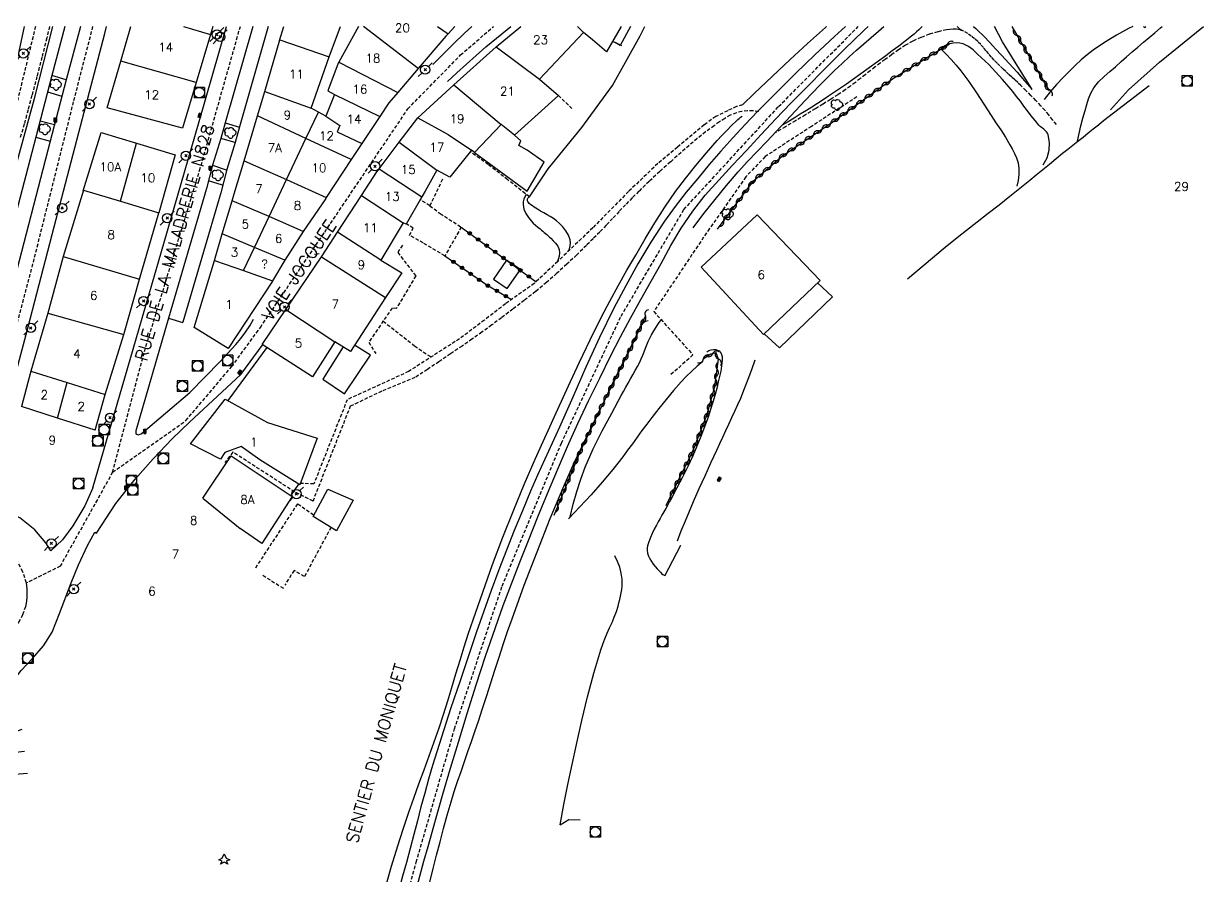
# Model space of a CAD drawing. Header units: millimetres. Extents: x 200000 to 201001, y 52999 to 54001.
# Drawn here: x 200545.1 to 200714.3, y 53878 to 54000.4 of the extents above; entities that cross this region are included whole.
import ezdxf
from ezdxf.enums import TextEntityAlignment as Align

# ---------------------------------------------------------------- set-up
doc = ezdxf.new("R2010")
doc.units = ezdxf.units.MM
doc.linetypes.add('DASHED', pattern=[0.75, 0.5, -0.25])
doc.layers.get('0').update_dxf_attribs({"linetype": 'CONTINUOUS'})
for name, color, linetype in [('W0001', 6, 'DASHED'), ('W0006', 2, 'CONTINUOUS'), ('W0008', 7, 'CONTINUOUS'), ('W0010', 4, 'CONTINUOUS'), ('W0014', 7, 'CONTINUOUS'), ('W0017', 7, 'CONTINUOUS'), ('W0020', 2, 'CONTINUOUS'), ('W0070', 7, 'DASHED'), ('W0101', 7, 'CONTINUOUS'), ('W0104', 1, 'CONTINUOUS'), ('W0105', 7, 'CONTINUOUS'), ('W0112', 1, 'DASHED'), ('W0211', 2, 'CONTINUOUS'), ('W0214', 2, 'CONTINUOUS'), ('W0300', 7, 'CONTINUOUS'), ('W0303', 7, 'CONTINUOUS'), ('W0310', 3, 'CONTINUOUS'), ('W0323', 7, 'CONTINUOUS'), ('W0401', 7, 'CONTINUOUS'), ('W0420', 7, 'CONTINUOUS'), ('W0473', 7, 'CONTINUOUS'), ('W0510', 5, 'CONTINUOUS'), ('W0989', 7, 'CONTINUOUS'), ('W0991', 7, 'CONTINUOUS'), ('W1102', 7, 'CONTINUOUS')]:
    doc.layers.add(name, color=color, linetype=linetype)
doc.styles.get("Standard").update_dxf_attribs({"font": 'romans.shx', "width": 0.85})

# ---------------------------------------------------------------- blocks, each defined once
blk = doc.blocks.new('T420')
for p, q in [((0.75, 0.75), (-0.75, 0.75)), ((-0.75, 0.75), (-0.75, -0.75)), ((0.75, 0.75), (0.75, -0.75)), ((0.75, -0.75), (-0.75, -0.75))]:
    blk.add_line(p, q)
blk.add_ellipse((0, 0), major_axis=(-0.53, 0.53), ratio=1, start_param=3.926991, end_param=10.210176)
blk = doc.blocks.new('T401')
for p, q in [((-0.3, 0.3), (0, 0.3)), ((-0.3, -0.25), (-0.3, 0.3)), ((-0.3, 0.15), (0, 0.15)), ((-0.3, 0), (0, 0)), ((0, 0.3), (0, -0.25)), ((-0.3, -0.15), (0, -0.15)), ((-0.3, -0.25), (-0.3, -0.3)), ((-0.3, -0.3), (0, -0.3)), ((0, -0.3), (0, -0.25))]:
    blk.add_line(p, q)
blk = doc.blocks.new('T300')
for p, q in [((-0.8, 0.51), (-0.86, 0.34)), ((-0.86, 0.34), (-0.86, 0.17)), ((-0.86, 0.17), (-0.74, 0.06)), ((-0.69, 0.63), (-0.8, 0.51)), ((-0.8, -0.06), (-0.74, 0.06)), ((-0.74, 0.06), (-0.69, 0.11)), ((-0.57, 0.69), (-0.69, 0.63)), ((-0.46, 0.69), (-0.57, 0.69)), ((-0.29, 0.63), (-0.46, 0.69)), ((-0.29, 0.63), (-0.17, 0.74)), ((-0.23, 0.57), (-0.29, 0.63)), ((-0.17, 0.74), (-0.06, 0.8)), ((-0.06, 0.8), (0.06, 0.8)), ((0.06, 0.8), (0.23, 0.74)), ((0.23, 0.74), (0.34, 0.63)), ((0.34, 0.63), (0.4, 0.51)), ((0.46, 0.46), (0.34, 0.46)), ((0.4, 0.51), (0.4, 0.46)), ((0.57, 0.4), (0.46, 0.46)), ((0.57, 0.4), (0.69, 0.29)), ((0.69, 0.29), (0.74, 0.17)), ((0.74, 0.06), (0.69, -0.17)), ((0.74, 0.17), (0.74, 0.06)), ((-0.8, -0.17), (-0.8, -0.06)), ((-0.8, -0.23), (-0.8, -0.17)), ((-0.74, -0.34), (-0.8, -0.23)), ((-0.69, -0.4), (-0.74, -0.34)), ((-0.51, -0.46), (-0.69, -0.4)), ((-0.4, -0.46), (-0.51, -0.46)), ((-0.4, -0.46), (-0.34, -0.46)), ((-0.34, -0.46), (-0.34, -0.4)), ((-0.34, -0.51), (-0.34, -0.46)), ((-0.29, -0.63), (-0.34, -0.51)), ((-0.17, -0.74), (-0.29, -0.63)), ((-0.06, -0.8), (-0.17, -0.74)), ((0.06, -0.8), (-0.06, -0.8)), ((0.17, -0.74), (0.06, -0.8)), ((0.23, -0.69), (0.17, -0.74)), ((0.29, -0.46), (0.23, -0.46)), ((0.29, -0.63), (0.23, -0.69)), ((0.46, -0.4), (0.29, -0.46)), ((0.34, -0.51), (0.29, -0.63)), ((0.34, -0.51), (0.34, -0.46)), ((0.57, -0.34), (0.46, -0.4)), ((0.63, -0.29), (0.57, -0.34)), ((0.69, -0.17), (0.63, -0.29))]:
    blk.add_line(p, q)
blk = doc.blocks.new('T473')
for p, q in [((-0.166667, 0.166667), (0.166667, -0.166667)), ((-0.166667, -0.166667), (0.166667, 0.166667)), ((0.500001, 0.500001), (1.000002, 1.000002)), ((-1.000002, -1.000002), (-0.500001, -0.500001))]:
    blk.add_line(p, q)
blk.add_ellipse((0, 0), major_axis=(0.471405, 0.471405), ratio=1, start_param=5.4977871438, end_param=11.780972451)
blk = doc.blocks.new('T303')
for p, q in [((-0.77, 0), (-0.28, 0.21)), ((-0.28, -0.21), (-0.77, 0)), ((-0.28, 0.21), (0, 0.83)), ((0, 0.83), (0.28, 0.21)), ((0.28, 0.21), (0.83, 0)), ((0.83, 0), (0.28, -0.21)), ((-0.49, -0.63), (-0.28, -0.21)), ((0, -0.35), (-0.49, -0.63)), ((0.56, -0.63), (0, -0.35)), ((0.28, -0.21), (0.56, -0.63))]:
    blk.add_line(p, q)
blk = doc.blocks.new('t323o')
at = {"color": 0, "linetype": 'Continuous'}
for radius in [0.25, 0.15]:
    blk.add_circle((0, 0), radius, dxfattribs=at)
blk = doc.blocks.new('t310o')
at = {"color": 0, "linetype": 'Continuous'}
for centre, start, end in [((-0.5, 0.38), 216.8699, 323.1304), ((0.5, -0.37), 36.8699, 143.1303)]:
    blk.add_arc(centre, 0.625, start, end, dxfattribs=at)

msp = doc.modelspace()

# ---------------------------------------------------------------- linework, layer by layer
at = {"layer": 'W0001'}
for points in [[(200546.79, 54000), (200543.7, 53987.27), (200537.9, 53964.87), (200532.33, 53942.67), (200520.32, 53916.93), (200509.01, 53903.85), (200492.69, 53887.68), (200475.72, 53871.57), (200464.55, 53861.37), (200449.59, 53848.63), (200437.05, 53838.16), (200421.08, 53824.31), (200405.96, 53811.41), (200397.36, 53803.14), (200381.44, 53786.99), (200367.84, 53770.48), (200357.57, 53756.6), (200344.14, 53737.78), (200331.21, 53718.02), (200316.53, 53696.6), (200300.16, 53671.7), (200299.69, 53671)], [(200536.22, 53926.45), (200540.95, 53945.12), (200546.49, 53966.16), (200552.3, 53989.36), (200555.03, 54000)], [(200542.82, 53736.14), (200551.09, 53743.81), (200562.26, 53757.59), (200571, 53771.81), (200577.93, 53789.13), (200582.27, 53806.72), (200586.16, 53822.9), (200589.12, 53834.1), (200595.37, 53858.06), (200601.41, 53880.03), (200606.9, 53899.16), (200613.73, 53919.67), (200622.23, 53940.18), (200630.79, 53958.42), (200639.8, 53973.72), (200653.39, 53988.51), (200664.8, 54000)], [(200557.86, 53936.01), (200568.35, 53943.42), (200574.92, 53951.16), (200579.05, 53956.79), (200600.21, 53988.17), (200607.77, 53995.91), (200612.49, 54000)], [(200557.86, 53936.01), (200562.42, 53953.33), (200570.34, 53979.34), (200576.18, 54000)], [(200557.86, 53936.01), (200550.33, 53922.52), (200545.48, 53920.12)], [(200545.48, 53920.12), (200544.99, 53921.72), (200544.19, 53923.19), (200543.09, 53924.45), (200541.76, 53925.47), (200540.47, 53926.09), (200539.08, 53926.47), (200537.65, 53926.59), (200536.22, 53926.45)], [(200538.28, 53910.82), (200539.5, 53911), (200540.68, 53911.37), (200541.78, 53911.91), (200542.79, 53912.63), (200543.67, 53913.49), (200544.42, 53914.48), (200544.99, 53915.58), (200545.39, 53916.75), (200545.48, 53917.17), (200545.55, 53917.58), (200545.59, 53918.01), (200545.62, 53918.43), (200545.62, 53918.86), (200545.6, 53919.28), (200545.55, 53919.7), (200545.48, 53920.12)]]:
    msp.add_lwpolyline(points, dxfattribs=at)
at = {"layer": 'W0006'}
msp.add_lwpolyline([(200551.01, 54000), (200549.15, 53992.95), (200546.82, 53984.12), (200540.28, 53959.2), (200536.1, 53943.19), (200536.93, 53942.93), (200537.92, 53941.46)], dxfattribs=at)
at = {"layer": 'W0008'}
for points in [[(200553.23, 54000), (200551.2, 53992.32), (200548.91, 53983.54), (200543.4, 53962.28), (200537.91, 53941.46), (200537.6, 53940.32)], [(200540.42, 53931.2), (200540.36, 53934.25), (200540.54, 53936.15), (200540.76, 53938.11), (200541.12, 53939.6), (200545.45, 53955.8), (200549.46, 53971.24), (200553.55, 53986.79), (200556.74, 53998.98), (200556.98, 54000)], [(200555.02, 53933.79), (200560.79, 53953.67), (200565.28, 53969.18), (200570.17, 53986.03), (200574.19, 54000)], [(200577.97, 54000), (200573.99, 53986.15), (200573.39, 53983.92), (200572.2, 53980.08), (200571.31, 53976.72), (200565.87, 53958.14)], [(200662.99, 54000), (200661.4, 53998.54), (200658.59, 53995.91), (200655.81, 53993.24), (200653.07, 53990.53), (200650.36, 53987.78), (200648.59, 53985.92), (200646.84, 53984.03), (200645.12, 53982.12), (200643.44, 53980.18), (200641.78, 53978.2), (200640.14, 53976.2), (200638.54, 53974.15), (200637.04, 53972.04), (200635.07, 53969.02), (200633.21, 53965.92), (200631.45, 53962.77), (200629.76, 53959.58), (200627.69, 53955.36), (200625.75, 53951.08), (200623.87, 53946.78), (200621.97, 53942.49), (200620.92, 53940.19), (200619.87, 53937.9), (200618.82, 53935.6), (200617.81, 53933.28), (200616.63, 53930.48), (200615.47, 53927.67), (200614.34, 53924.85), (200613.25, 53922.01), (200612.16, 53919.05), (200611.1, 53916.08), (200610.07, 53913.09), (200609.06, 53910.11), (200607.69, 53906.08), (200606.33, 53902.04), (200605.02, 53898), (200603.76, 53893.93), (200603.18, 53891.95), (200602.63, 53889.96), (200602.09, 53887.98), (200601.57, 53885.98), (200601.05, 53883.99), (200600.52, 53882), (200600, 53880), (200599.46, 53878.01), (200598.86, 53875.83)], [(200601.36, 53875.88), (200601.93, 53878.02), (200602.51, 53880.16), (200603.1, 53882.3), (200604.15, 53886.05), (200605.23, 53889.79), (200606.33, 53893.53), (200607.45, 53897.25), (200608.73, 53901.39), (200610.02, 53905.51), (200611.36, 53909.63), (200612.76, 53913.72), (200613.89, 53916.87), (200615.07, 53920), (200616.29, 53923.11), (200617.52, 53926.22), (200618.87, 53929.61), (200620.24, 53932.98), (200621.65, 53936.35), (200623.1, 53939.69), (200624.6, 53942.99), (200626.14, 53946.27), (200627.72, 53949.53), (200629.33, 53952.77), (200630.73, 53955.47), (200632.16, 53958.15), (200633.61, 53960.81), (200635.1, 53963.46), (200636.52, 53966), (200637.94, 53968.56), (200639.43, 53971.07), (200641.07, 53973.49), (200642.87, 53975.78), (200644.8, 53977.96), (200646.79, 53980.08), (200648.76, 53982.2), (200650.87, 53984.48), (200653.01, 53986.74), (200655.16, 53988.99), (200657.33, 53991.21), (200660.06, 53993.97), (200662.8, 53996.71), (200665.59, 53999.4), (200666.23, 54000)], [(200671.88, 53963.77), (200671.88, 53963.77), (200671.88, 53963.77), (200671.88, 53963.77), (200674.25, 53965.78), (200674.25, 53965.78), (200674.25, 53965.78), (200677.3, 53968.31), (200679.23, 53969.88), (200681.89, 53971.98), (200683.45, 53973.19), (200685.01, 53974.4), (200686.56, 53975.62), (200687.51, 53976.39), (200688.46, 53977.16), (200689.4, 53977.93), (200690.35, 53978.7), (200691.29, 53979.48), (200692.23, 53980.25), (200693.18, 53981.03), (200694.13, 53981.8), (200694.86, 53982.38), (200695.59, 53982.97), (200696.33, 53983.55), (200697.06, 53984.13), (200697.79, 53984.72), (200698.53, 53985.3), (200699.26, 53985.89), (200699.99, 53986.48), (200706.52, 53991.52), (200706.52, 53991.52)], [(200565.87, 53958.14), (200565.87, 53958.14)], [(200555.02, 53933.79), (200553.85, 53931.17), (200552.14, 53928.3), (200550.68, 53926.3), (200549, 53924.71), (200548.27, 53925.88), (200546.72, 53927.73), (200544.57, 53929.47), (200542.2, 53930.7), (200540.44, 53931.25)], [(200637.08, 53921.12), (200639.37, 53925.53), (200639.37, 53925.53)]]:
    msp.add_lwpolyline(points, dxfattribs=at)
at = {"layer": 'W0010'}
msp.add_lwpolyline([(200532.97, 53935.87), (200535.55, 53946.83), (200539.05, 53961.31), (200542.75, 53975.35), (200546.63, 53989.66), (200549.3, 54000)], dxfattribs=at)
at = {"layer": 'W0014'}
for points in [[(200580.19, 54000), (200576.04, 53985.58), (200575.43, 53983.33), (200574.25, 53979.49), (200573.36, 53976.14), (200567.91, 53957.54)], [(200609.39, 54000), (200608.29, 53998.98), (200606.76, 53997.52), (200605.26, 53996.03), (200603.77, 53994.53)], [(200605.89, 53992.08), (200607.24, 53993.36), (200608.61, 53994.61), (200610, 53995.85), (200611.4, 53997.07), (200612.15, 53997.71), (200612.91, 53998.33), (200613.67, 53998.95), (200614.44, 53999.57), (200614.98, 54000)], [(200551.21, 53992.36), (200549.15, 53992.96)], [(200548.53, 53990.63), (200550.57, 53990.01), (200549.53, 53985.89), (200547.44, 53986.43)], [(200574, 53986.16), (200576.05, 53985.54)], [(200546.83, 53984.13), (200548.91, 53983.54)], [(200575.42, 53983.34), (200573.39, 53983.91)], [(200572.2, 53980.09), (200574.27, 53979.39)], [(200573.61, 53977.23), (200571.59, 53977.82)], [(200565.87, 53958.14), (200561.19, 53941.95), (200561.2, 53941.53), (200561.52, 53941.38), (200561.94, 53941.51), (200568.93, 53947.46), (200573.27, 53951.89), (200575.55, 53954.33), (200576.25, 53955.2), (200576.9, 53956.11), (200577.52, 53957.04), (200578.08, 53958)], [(200565.87, 53958.14), (200567.92, 53957.52)], [(200544.82, 53899.08), (200543.63, 53898.64), (200542.29, 53901.32), (200542.13, 53903.46), (200543.11, 53905.46), (200544.74, 53907.57), (200546.37, 53909.28), (200547.95, 53911.08), (200549.18, 53913.04), (200550.26, 53915.75), (200551.92, 53920.15), (200552.98, 53922.72), (200554.23, 53925.49), (200555.32, 53927.39), (200555.55, 53927.27), (200558.34, 53931.51), (200561.08, 53935.04), (200563.65, 53937.96), (200566.41, 53940.82), (200568.9, 53943.19), (200576.25, 53950.03), (200579.45, 53954.41)], [(200580, 53953.92), (200574.36, 53946.31)]]:
    msp.add_lwpolyline(points, dxfattribs=at)
at = {"layer": 'W0017'}
for points in [[(200696.28, 53983.52), (200696.49, 53984.64), (200696.74, 53985.76), (200697.03, 53986.86), (200697.35, 53987.96), (200697.59, 53988.79), (200697.85, 53989.62), (200698.17, 53990.44), (200698.59, 53991.21), (200699.27, 53992.07), (200700.07, 53992.83), (200700.9, 53993.53), (200701.71, 53994.23), (200702.5, 53994.95), (200703.3, 53995.65), (200704.11, 53996.35), (200704.92, 53997.04), (200705.74, 53997.73), (200706.55, 53998.42), (200707.36, 53999.11), (200708.17, 53999.81), (200708.39, 54000)], [(200700.99, 53988.05), (200703.56, 53990.9), (200708.01, 53994.86), (200714.32, 54000)], [(200643.11, 53953.28), (200643.4, 53953.47), (200643.72, 53953.59), (200644.06, 53953.64), (200644.4, 53953.61), (200644.63, 53953.55), (200644.84, 53953.43), (200645.01, 53953.27), (200645.15, 53953.08), (200645.3, 53952.63), (200645.3, 53952.15), (200645.24, 53951.7), (200645.18, 53951.27), (200645.08, 53950.5), (200644.93, 53949.74), (200644.74, 53948.99), (200644.55, 53948.24), (200644.27, 53947.16), (200643.95, 53946.08), (200643.62, 53945.01), (200643.27, 53943.94), (200642.76, 53942.53), (200642.23, 53941.13), (200641.67, 53939.74), (200641.08, 53938.37), (200640.36, 53936.83), (200639.6, 53935.3), (200638.81, 53933.79), (200638.02, 53932.29), (200637.75, 53931.8), (200637.48, 53931.31), (200637.2, 53930.83), (200636.93, 53930.35), (200636.65, 53929.87), (200636.38, 53929.39), (200636.11, 53928.9), (200635.86, 53928.41), (200635.56, 53927.83), (200635.27, 53927.24), (200635, 53926.64), (200634.77, 53926.03), (200634.67, 53925.74), (200634.58, 53925.44), (200634.52, 53925.13), (200634.52, 53924.81), (200634.6, 53924.38), (200634.74, 53923.98), (200634.93, 53923.59), (200635.14, 53923.22), (200635.39, 53922.84), (200635.67, 53922.48), (200635.97, 53922.14), (200636.28, 53921.81), (200636.44, 53921.65), (200636.61, 53921.5), (200636.79, 53921.35), (200636.96, 53921.22)], [(200649.97, 53952.08), (200649.49, 53950.7), (200648.98, 53949.33), (200648.46, 53947.97), (200647.9, 53946.62), (200647.5, 53945.68), (200647.08, 53944.74), (200646.65, 53943.8), (200646.21, 53942.87), (200645.77, 53941.94), (200645.33, 53941.01), (200644.9, 53940.08), (200644.47, 53939.14), (200643.63, 53937.31), (200642.79, 53935.47), (200641.96, 53933.63), (200641.15, 53931.78), (200640.55, 53930.38), (200639.96, 53928.97), (200639.38, 53927.55), (200638.82, 53926.14)]]:
    msp.add_lwpolyline(points, dxfattribs=at)
at = {"layer": 'W0020'}
for points in [[(200534.5, 53901.47), (200540.24, 53895.39), (200545.23, 53895.96)], [(200545.64, 53892.78), (200541.48, 53892.42)]]:
    msp.add_lwpolyline(points, dxfattribs=at)
at = {"layer": 'W0070'}
for points in [[(200693.23, 53985.91), (200692.69, 53986.61), (200692.14, 53987.3), (200691.57, 53987.97), (200690.99, 53988.63), (200690.29, 53989.38), (200689.58, 53990.11), (200688.85, 53990.82), (200688.11, 53991.54), (200687.69, 53991.94), (200687.27, 53992.34), (200686.84, 53992.73), (200686.41, 53993.13), (200685.98, 53993.52), (200685.55, 53993.92), (200685.13, 53994.33), (200684.72, 53994.74), (200684.31, 53995.17), (200683.92, 53995.61), (200683.54, 53996.07), (200683.16, 53996.52), (200682.77, 53996.97), (200682.37, 53997.41), (200681.95, 53997.83), (200681.5, 53998.23), (200681.02, 53998.62), (200680.51, 53998.99), (200679.96, 53999.32), (200679.36, 53999.54), (200678.89, 53999.63), (200678.42, 53999.63), (200677.95, 53999.58), (200677.49, 53999.51), (200676.23, 53999.24), (200675, 53998.88), (200673.79, 53998.42), (200672.62, 53997.89), (200671.58, 53997.32), (200670.59, 53996.66), (200669.63, 53995.96), (200668.67, 53995.26), (200667.95, 53994.74), (200667.23, 53994.19), (200666.52, 53993.64), (200665.82, 53993.08), (200665.11, 53992.53), (200664.4, 53991.98), (200663.68, 53991.44), (200662.95, 53990.91), (200661.89, 53990.2), (200660.82, 53989.51), (200659.73, 53988.84), (200658.65, 53988.18), (200657.23, 53987.31), (200655.8, 53986.45), (200654.37, 53985.6), (200652.93, 53984.76)], [(200678.98, 54000), (200679.35, 53999.67), (200679.79, 53999.39)], [(200650.54, 53987.79), (200649.73, 53987.89), (200648.92, 53987.89), (200648.12, 53987.8), (200647.33, 53987.62), (200646.46, 53987.27), (200645.65, 53986.81), (200644.89, 53986.29), (200644.14, 53985.76), (200642.91, 53984.86), (200641.72, 53983.9), (200640.56, 53982.91), (200639.41, 53981.91), (200637.86, 53980.55), (200636.33, 53979.17), (200634.82, 53977.77), (200633.34, 53976.34), (200632.38, 53975.39), (200631.43, 53974.42), (200630.5, 53973.44), (200629.58, 53972.45), (200628.65, 53971.47), (200627.72, 53970.49), (200626.78, 53969.52), (200625.82, 53968.56), (200624.42, 53967.2), (200623, 53965.86), (200621.55, 53964.54), (200620.08, 53963.26), (200618.51, 53961.95), (200616.9, 53960.67), (200615.28, 53959.42), (200613.64, 53958.18), (200612.24, 53957.15), (200610.83, 53956.13), (200609.4, 53955.13), (200607.98, 53954.13), (200606.32, 53952.99), (200604.67, 53951.87), (200603, 53950.76), (200601.32, 53949.66)], [(200591.99, 53945.53), (200596.64, 53947.76), (200601.32, 53949.66)], [(200586.61, 53931.86), (200591.99, 53945.53)], [(200586.61, 53931.86), (200583.97, 53933.18), (200575.11, 53938.9), (200573.95, 53937.42)]]:
    msp.add_lwpolyline(points, dxfattribs=at)
at = {"layer": 'W0101'}
for points in [[(200559.02, 53995.01), (200560.47, 54000)], [(200571.9, 53998.84), (200569.85, 53991.95)], [(200572.25, 54000), (200571.9, 53998.84)], [(200581.86, 53998.07), (200581.8, 53998.01), (200582.41, 54000)], [(200588.93, 53995.64), (200590.52, 54000)], [(200593.12, 54000), (200590.3, 53994.88)], [(200605.97, 53998.95), (200605.67, 53998.62), (200601.7, 53993.99)], [(200606.93, 54000), (200605.97, 53998.95)], [(200612.86, 53997.06), (200616.4, 54000)], [(200625.41, 53999.15), (200619.07, 53992.46)], [(200630.8, 54000), (200628.71, 53996.37), (200626.68, 53998.1), (200625.41, 53999.15)], [(200705.74, 54000), (200705.85, 53999.84), (200706.07, 54000)], [(200579.67, 53990.66), (200581.86, 53998.07)], [(200606.8, 53991.62), (200612.86, 53997.06)], [(200586.33, 53988.27), (200588.93, 53995.64)], [(200569.85, 53991.95), (200567.9, 53985.4), (200557.06, 53988.31), (200559.02, 53995.01)], [(200590.3, 53994.88), (200590.22, 53994.74), (200588.71, 53990.77), (200589.67, 53990.22)], [(200601.7, 53993.99), (200598.75, 53990.52)], [(200619.07, 53992.46), (200621.79, 53990.11), (200615.48, 53984.38), (200613.57, 53985.93)], [(200578.64, 53987.15), (200579.67, 53990.66)], [(200598.75, 53990.52), (200597.49, 53989.04), (200596.2, 53987.09)], [(200601.65, 53986.91), (200606.8, 53991.62)], [(200589.67, 53990.22), (200588.42, 53987.11)], [(200576.71, 53980.73), (200578.64, 53987.15)], [(200587.37, 53987.69), (200586.33, 53988.27)], [(200588.42, 53987.11), (200587.37, 53987.69)], [(200596.2, 53987.09), (200593.6, 53983.19)], [(200598.98, 53983.37), (200601.65, 53986.91)], [(200613.57, 53985.93), (200609.75, 53981.89), (200609.35, 53982.26)], [(200553.7, 53976.48), (200553.64, 53976.42), (200556.23, 53984.77), (200561.27, 53983.25)], [(200561.27, 53983.25), (200566.83, 53981.57), (200564.48, 53973.27)], [(200593.6, 53983.19), (200592.09, 53980.9)], [(200596.07, 53979.56), (200598.98, 53983.37)], [(200609.35, 53982.26), (200606.25, 53978.38), (200604.38, 53979.39)], [(200574.99, 53974.97), (200575.28, 53975.96), (200576.71, 53980.73)], [(200592.09, 53980.9), (200588.51, 53975.47)], [(200593.56, 53975.76), (200595.75, 53979.14), (200596.07, 53979.56)], [(200604.38, 53979.39), (200602.67, 53976.36), (200602.2, 53975.54)], [(200553.7, 53976.48), (200550.78, 53967)], [(200588.51, 53975.47), (200588.42, 53975.33), (200585.19, 53970.59)], [(200590.12, 53970.47), (200593.56, 53975.76)], [(200602.2, 53975.54), (200599.96, 53971.63), (200599.55, 53971.82)], [(200573.58, 53970.23), (200574.99, 53974.97)], [(200561.73, 53963.73), (200564.48, 53973.27)], [(200599.55, 53971.82), (200596.35, 53966.46)], [(200572.45, 53966.41), (200573.58, 53970.23)], [(200585.19, 53970.59), (200582.58, 53966.45)], [(200587.82, 53966.93), (200587.93, 53967.09), (200590.12, 53970.47)], [(200550.78, 53967), (200548.55, 53958.86)], [(200582.7, 53959.37), (200587.82, 53966.93)], [(200580.81, 53963.5), (200580.81, 53963.46), (200574.44, 53953.78), (200569.55, 53956.81), (200572.45, 53966.41)], [(200582.58, 53966.45), (200580.81, 53963.5)], [(200596.35, 53966.46), (200599.32, 53964.64), (200597, 53961.09)], [(200559.46, 53955.78), (200559.58, 53956.14), (200561.73, 53963.73)], [(200597, 53961.09), (200591.99, 53953.35), (200589.72, 53954.73)], [(200548.55, 53958.86), (200546.14, 53950.51)], [(200579.31, 53954.36), (200582.7, 53959.37)], [(200556.79, 53947.19), (200559.46, 53955.78)], [(200589.72, 53954.73), (200586.53, 53949.73), (200579.31, 53954.36)], [(200546.14, 53950.51), (200544.78, 53945.45)], [(200555.33, 53942.03), (200556.79, 53947.19)], [(200569.05, 53940.07), (200574.01, 53946.5)], [(200574.01, 53946.5), (200580.08, 53943.15), (200587.2, 53940.9), (200584.72, 53934.2), (200578.95, 53937.78), (200576.29, 53939.71), (200573.94, 53938.84), (200573.31, 53937.91), (200569.05, 53940.07)], [(200570.81, 53932.28), (200574.87, 53938.39), (200583.6, 53932.52), (200579.27, 53925.76), (200576.14, 53927.95)]]:
    msp.add_lwpolyline(points, dxfattribs=at)
msp.add_lwpolyline([(200642.26, 53965.43), (200651.22, 53955.78), (200659.33, 53963.54), (200650.3, 53972.96)], close=True, dxfattribs=at)
at = {"layer": 'W0104'}
for points in [[(200632.14, 54000), (200630.67, 53997.29), (200629.94, 53997.71)], [(200629.58, 53997.89), (200630.87, 53997.25)], [(200609.75, 53981.89), (200617.3, 53976.36), (200619.75, 53980.5), (200617.31, 53982.24), (200616.14, 53982.93), (200616.4, 53983.58), (200615.48, 53984.38)], [(200658.97, 53963.2), (200661.1, 53961.18), (200653.52, 53953.88), (200651.31, 53955.87)], [(200590.93, 53954), (200588, 53949.37), (200591.12, 53947.28), (200594.83, 53952.83), (200592.57, 53954.24)]]:
    msp.add_lwpolyline(points, dxfattribs=at)
for points in [[(200614.36, 53966.47), (200612.49, 53963.74), (200614.47, 53962.38), (200616.35, 53965.11)], [(200586.6, 53929.68), (200588.74, 53933.6), (200592.38, 53931.99), (200589.97, 53927.61)]]:
    msp.add_lwpolyline(points, close=True, dxfattribs=at)
at = {"layer": 'W0105'}
msp.add_lwpolyline([(200583.41, 53932.64), (200584.55, 53934.31)], dxfattribs=at)
at = {"layer": 'W0112'}
for points in [[(200548.81, 54000), (200548.41, 53998.35), (200547.71, 53995.59), (200547, 53992.83), (200546.27, 53990.08), (200545.72, 53988.02), (200545.16, 53985.97), (200544.58, 53983.93)], [(200648.21, 53988.75), (200647.34, 53988.49), (200646.08, 53987.91), (200644.38, 53987.06), (200642.73, 53985.89), (200638.87, 53982.68), (200636.06, 53980.33), (200631.87, 53976.31), (200626.73, 53971.11), (200621.71, 53966.28), (200618.34, 53963.12), (200614.21, 53960.19), (200611.19, 53957.84), (200607.61, 53955.17)], [(200621.79, 53990.11), (200623.75, 53988.22)], [(200664.61, 53989.89), (200658.1, 53985.66), (200651.45, 53981.32), (200648.67, 53978.41), (200643.47, 53970.98)], [(200617.65, 53975.53), (200614.53, 53978), (200611.74, 53980.19), (200609.15, 53982.01)], [(200605.17, 53978.06), (200603.36, 53974.26), (200601.99, 53975.16)], [(200603.36, 53974.26), (200604.84, 53973.16)], [(200604.84, 53973.16), (200607.87, 53971.2), (200605.52, 53967.07), (200602.42, 53968.92)], [(200602.42, 53968.92), (200600.42, 53970.04), (200600.98, 53971.07), (200599.98, 53971.65)], [(200643.47, 53970.98), (200635.47, 53959.08), (200641.1, 53952.86), (200637.85, 53949.94)], [(200599.43, 53968.59), (200598.75, 53967.56), (200601.33, 53964.2), (200598.55, 53959.51), (200597.96, 53959.58), (200594.59, 53954.67), (200595.59, 53953.06)], [(200596.67, 53957.7), (200601.17, 53954.17), (200603.52, 53952.54)], [(200607.61, 53955.17), (200600.32, 53950.47), (200591.51, 53946.43), (200586.72, 53934.34), (200584.8, 53934.41)], [(200586.68, 53929.85), (200584.37, 53931.46), (200578.29, 53922.2)], [(200589.18, 53928.1), (200585.38, 53921.04), (200583.89, 53921.91), (200582.54, 53919.79)], [(200579.4, 53921.23), (200582.49, 53919.26)]]:
    msp.add_lwpolyline(points, dxfattribs=at)
at = {"layer": 'W0211'}
for points in [[(200617.65, 53975.53), (200620.35, 53979.58), (200625.16, 53985.5), (200629.56, 53991.54), (200633.53, 53998.66), (200634.2, 54000)], [(200648.21, 53988.75), (200649.9, 53990.39), (200651.59, 53992.02), (200653.3, 53993.64), (200655.03, 53995.24), (200657.55, 53997.55), (200660.09, 53999.85), (200660.26, 54000)], [(200673.97, 54000), (200673.82, 53999.86), (200673.49, 53999.54), (200673.16, 53999.22), (200672.82, 53998.91), (200672.47, 53998.62), (200671.56, 53997.89), (200670.63, 53997.19), (200669.69, 53996.5), (200668.75, 53995.81), (200667.56, 53994.93), (200666.37, 53994.05), (200665.17, 53993.18), (200663.97, 53992.32), (200663.12, 53991.72), (200662.27, 53991.14), (200661.41, 53990.55), (200660.55, 53989.98), (200659.76, 53989.46), (200658.97, 53988.94), (200658.17, 53988.43), (200657.37, 53987.92), (200656.5, 53987.39), (200655.63, 53986.86), (200654.76, 53986.33), (200653.88, 53985.82)], [(200689.76, 53990.95), (200685.49, 53997.79), (200684.35, 54000)], [(200691.35, 53980.16), (200691.9, 53981.14), (200692.21, 53982.23), (200692.26, 53983.36), (200692.05, 53984.47), (200691.95, 53984.7), (200691.81, 53984.9), (200691.64, 53985.08), (200691.45, 53985.24), (200691.26, 53985.38), (200691.08, 53985.52), (200690.89, 53985.66), (200690.73, 53985.83), (200690.17, 53986.5), (200689.62, 53987.18), (200689.1, 53987.87), (200688.58, 53988.57), (200688.06, 53989.27), (200687.53, 53989.97), (200686.99, 53990.65), (200686.43, 53991.32), (200685.49, 53992.41), (200684.52, 53993.49), (200683.52, 53994.53), (200682.47, 53995.52), (200681.88, 53996.07), (200681.28, 53996.63), (200680.62, 53997.13), (200679.87, 53997.49), (200679.39, 53997.61), (200678.9, 53997.64), (200678.42, 53997.61), (200677.94, 53997.52), (200677.58, 53997.4), (200677.25, 53997.23), (200676.93, 53997.03), (200676.65, 53996.78)], [(200596.82, 53875.73), (200597.88, 53879.46), (200599.01, 53883.16), (200599.66, 53885.2), (200600.36, 53887.23), (200601.07, 53889.24), (200601.8, 53891.26), (200602.54, 53893.27), (200603.27, 53895.28), (200603.99, 53897.3), (200604.68, 53899.33), (200605.31, 53901.26), (200605.92, 53903.19), (200606.51, 53905.13), (200607.1, 53907.08), (200607.7, 53909.02), (200608.3, 53910.96), (200608.92, 53912.89), (200609.56, 53914.82), (200610.95, 53918.8), (200612.37, 53922.76), (200613.85, 53926.7), (200615.39, 53930.63), (200616.9, 53934.27), (200618.47, 53937.89), (200620.08, 53941.49), (200621.71, 53945.08), (200623.23, 53948.41), (200624.77, 53951.73), (200626.35, 53955.03), (200627.98, 53958.3), (200629.16, 53960.55), (200630.37, 53962.79), (200631.61, 53965), (200632.89, 53967.19), (200634.26, 53969.51), (200635.65, 53971.8), (200637.09, 53974.07), (200638.61, 53976.29), (200640.03, 53978.19), (200641.5, 53980.04), (200643.02, 53981.85), (200644.58, 53983.63), (200645.25, 53984.36), (200645.94, 53985.07), (200646.64, 53985.77), (200647.36, 53986.46), (200647.55, 53986.63), (200647.74, 53986.8), (200647.94, 53986.97), (200648.14, 53987.13)], [(200623.21, 53967.72), (200623.4, 53968.1), (200623.51, 53968.51), (200623.54, 53968.93), (200623.5, 53969.35), (200623.26, 53970.05), (200622.88, 53970.68), (200622.43, 53971.23), (200621.94, 53971.74), (200621.53, 53972.1), (200621.1, 53972.42), (200620.64, 53972.71), (200620.17, 53972.98), (200619.7, 53973.23), (200619.23, 53973.49), (200618.78, 53973.77), (200618.34, 53974.07), (200618.1, 53974.24), (200617.85, 53974.41), (200617.61, 53974.61), (200617.43, 53974.86), (200617.39, 53974.96), (200617.36, 53975.06), (200617.36, 53975.17), (200617.38, 53975.27), (200617.43, 53975.36), (200617.49, 53975.43), (200617.56, 53975.49), (200617.65, 53975.53)], [(200623.5, 53929.61), (200623.92, 53931.43), (200624.42, 53933.23), (200625, 53935.01), (200625.65, 53936.76), (200626.81, 53939.39), (200628.1, 53941.96), (200629.47, 53944.48), (200630.82, 53947.01), (200631.15, 53947.61), (200631.48, 53948.21), (200631.82, 53948.81), (200632.16, 53949.4), (200632.5, 53950), (200632.83, 53950.6), (200633.15, 53951.2), (200633.46, 53951.82), (200633.69, 53952.3), (200633.9, 53952.8), (200634.09, 53953.3), (200634.29, 53953.8), (200634.48, 53954.3), (200634.69, 53954.79), (200634.91, 53955.28), (200635.15, 53955.76), (200635.47, 53956.32), (200635.8, 53956.86), (200636.16, 53957.38), (200636.55, 53957.89)], [(200622.07, 53885.42), (200622.6, 53888.31), (200623.17, 53891.19), (200623.77, 53894.07), (200624.4, 53896.94), (200625.18, 53900.36), (200625.99, 53903.78), (200626.86, 53907.18), (200627.87, 53910.54), (200628.15, 53911.34), (200628.47, 53912.12), (200628.81, 53912.89), (200629.15, 53913.66), (200629.5, 53914.43), (200629.82, 53915.21), (200630.11, 53916), (200630.36, 53916.81), (200630.48, 53917.28), (200630.6, 53917.75), (200630.72, 53918.22), (200630.81, 53918.7), (200630.89, 53919.19), (200630.94, 53919.67), (200630.96, 53920.17), (200630.94, 53920.66), (200630.82, 53921.53), (200630.6, 53922.39), (200630.29, 53923.21), (200629.88, 53923.99)]]:
    msp.add_lwpolyline(points, dxfattribs=at)
at = {"layer": 'W0214'}
for points in [[(200641.12, 53971.1), (200642.68, 53973.15), (200644.28, 53975.17), (200645.92, 53977.16), (200647.6, 53979.12), (200648.93, 53980.6), (200650.3, 53982.05), (200651.68, 53983.49), (200653.05, 53984.93), (200655.14, 53987.15), (200657.21, 53989.38), (200659.32, 53991.58), (200661.47, 53993.74), (200662.49, 53994.7), (200663.52, 53995.65), (200664.56, 53996.58), (200665.61, 53997.51), (200666.66, 53998.43), (200667.71, 53999.35), (200668.46, 54000)], [(200681.3, 54000), (200681.39, 53999.93), (200681.67, 53999.71), (200681.93, 53999.48), (200682.82, 53998.61), (200683.68, 53997.71), (200684.52, 53996.8), (200685.36, 53995.89), (200686.48, 53994.67), (200687.59, 53993.44), (200688.68, 53992.2), (200689.76, 53990.95)], [(200704.21, 54000), (200703.56, 53999.69), (200701.83, 53998.75), (200700.14, 53997.72), (200698.51, 53996.61), (200697.63, 53995.94), (200696.8, 53995.21), (200695.99, 53994.46), (200695.2, 53993.68), (200694.22, 53992.69), (200693.27, 53991.66), (200692.35, 53990.61), (200691.46, 53989.54)], [(200676.65, 53996.78), (200677.41, 53996.03), (200678.14, 53995.26), (200678.85, 53994.46), (200679.52, 53993.64), (200680.68, 53992.08), (200681.76, 53990.47), (200682.81, 53988.84), (200683.86, 53987.21), (200684.55, 53986.18), (200685.24, 53985.15), (200685.92, 53984.11), (200686.54, 53983.03), (200686.89, 53982.42), (200687.23, 53981.79), (200687.53, 53981.14), (200687.73, 53980.44), (200687.84, 53979.6), (200687.85, 53978.75), (200687.75, 53977.9), (200687.55, 53977.07)], [(200617.18, 53975.9), (200616.97, 53975.57), (200616.82, 53975.22), (200616.74, 53974.84), (200616.73, 53974.45), (200616.86, 53973.78), (200617.14, 53973.16), (200617.49, 53972.6), (200617.88, 53972.08), (200618.17, 53971.75), (200618.5, 53971.46), (200618.85, 53971.2), (200619.18, 53970.93), (200619.37, 53970.76), (200619.57, 53970.6), (200619.77, 53970.44), (200619.97, 53970.28), (200620.16, 53970.12), (200620.35, 53969.95), (200620.54, 53969.77), (200620.71, 53969.59), (200621.05, 53969.24), (200621.4, 53968.88), (200621.7, 53968.46), (200621.89, 53967.97), (200621.95, 53967.5), (200621.91, 53967.03), (200621.78, 53966.57), (200621.56, 53966.14)], [(200603.36, 53877.19), (200603.85, 53879.11), (200604.33, 53881.04), (200604.82, 53882.96), (200605.33, 53884.88), (200605.86, 53886.8), (200606.41, 53888.7), (200606.87, 53890.16), (200607.34, 53891.61), (200607.83, 53893.05), (200608.33, 53894.5), (200608.83, 53895.93), (200609.33, 53897.37), (200609.83, 53898.82), (200610.32, 53900.26), (200610.92, 53902.1), (200611.52, 53903.94), (200612.11, 53905.78), (200612.69, 53907.62), (200613.28, 53909.46), (200613.89, 53911.3), (200614.51, 53913.13), (200615.15, 53914.96), (200616.91, 53919.78), (200618.73, 53924.59), (200620.62, 53929.37), (200622.61, 53934.11), (200624.03, 53937.29), (200625.52, 53940.43), (200627.05, 53943.56), (200628.58, 53946.69), (200629.58, 53948.75), (200630.6, 53950.81), (200631.63, 53952.87), (200632.67, 53954.92), (200632.95, 53955.56), (200633.21, 53956.23), (200633.53, 53956.89), (200633.99, 53957.46), (200634.14, 53957.59), (200634.31, 53957.69), (200634.5, 53957.76), (200634.69, 53957.81)], [(200642.54, 53951.91), (200641.72, 53951.22), (200640.93, 53950.5), (200640.15, 53949.75), (200639.41, 53948.98), (200638.3, 53947.74), (200637.24, 53946.46), (200636.21, 53945.15), (200635.19, 53943.85), (200634.48, 53942.93), (200633.78, 53941.99), (200633.09, 53941.05), (200632.41, 53940.11), (200631.72, 53939.17), (200631.03, 53938.23), (200630.32, 53937.31), (200629.59, 53936.4), (200628.06, 53934.58), (200626.49, 53932.79), (200624.88, 53931.03), (200623.24, 53929.31)], [(200622.07, 53885.42), (200623.31, 53886.16), (200624.9, 53886.13)]]:
    msp.add_lwpolyline(points, dxfattribs=at)
at = {"layer": 'W0310'}
for points in [[(200686.84, 54000), (200692.19, 53990.78)], [(200669.89, 53992.6), (200677.9, 53997.5)], [(200644.64, 53970.91), (200649.77, 53977.84), (200653.96, 53981.45), (200661.16, 53986.31), (200669.89, 53992.6)], [(200634.29, 53958.45), (200632.3, 53954.1), (200627.97, 53945.47), (200624.84, 53938.8), (200622.18, 53932.36), (200621.15, 53929.81)], [(200637.24, 53931.24), (200637.24, 53931.24), (200638.72, 53934.28), (200641.07, 53939.03), (200643.07, 53944.2), (200644.24, 53948.32), (200644.77, 53952.23), (200644.43, 53953.17), (200643.67, 53952.94), (200642.55, 53952.26)]]:
    msp.add_lwpolyline(points, dxfattribs=at)
at = {"layer": 'W0323'}
for points in [[(200607.87, 53971.2), (200618.6, 53963.36)], [(200605.52, 53967.07), (200611.51, 53962.9), (200615.09, 53960.81)]]:
    msp.add_lwpolyline(points, dxfattribs=at)
at = {"layer": 'W0510'}
msp.add_lwpolyline([(200527.45, 53933.54), (200528.03, 53934.62), (200528.58, 53935.72), (200529.07, 53936.85), (200529.52, 53937.99), (200530.22, 53940.13), (200530.8, 53942.31), (200531.32, 53944.5), (200531.88, 53946.67), (200532.82, 53950.12), (200533.75, 53953.58), (200534.68, 53957.04), (200535.6, 53960.5), (200536.55, 53964.1), (200537.49, 53967.7), (200538.42, 53971.3), (200539.33, 53974.91), (200540.35, 53979.03), (200541.35, 53983.15), (200542.33, 53987.27), (200543.29, 53991.4), (200544.43, 53996.4), (200545.24, 54000)], dxfattribs=at)
at = {"layer": 'W1102'}
for points in [[(200568.03, 54000), (200571.9, 53998.84)], [(200601.7, 53993.99), (200593.82, 54000)], [(200604.48, 54000), (200605.97, 53998.95)], [(200624.56, 54000), (200625.41, 53999.15)], [(200581.86, 53998.07), (200588.93, 53995.64)], [(200612.86, 53997.06), (200619.07, 53992.46)], [(200569.85, 53991.95), (200559.02, 53995.01)], [(200590.3, 53994.88), (200598.75, 53990.52)], [(200579.67, 53990.66), (200586.33, 53988.27)], [(200606.8, 53991.62), (200613.57, 53985.93)], [(200589.67, 53990.22), (200596.2, 53987.09)], [(200585.59, 53983.92), (200578.64, 53987.15)], [(200585.59, 53983.92), (200587.37, 53987.69)], [(200588.42, 53987.11), (200590.47, 53985.8), (200590.06, 53984.88), (200593.6, 53983.19)], [(200601.65, 53986.91), (200605.97, 53984.51), (200609.35, 53982.26)], [(200582.8, 53978.02), (200585.59, 53983.92)], [(200592.09, 53980.9), (200585.59, 53983.92)], [(200558.98, 53974.91), (200561.27, 53983.25)], [(200598.98, 53983.37), (200604.38, 53979.39)], [(200576.71, 53980.73), (200582.8, 53978.02)], [(200596.07, 53979.56), (200602.2, 53975.54)], [(200580.29, 53972.7), (200582.8, 53978.02)], [(200582.8, 53978.02), (200588.51, 53975.47)], [(200553.7, 53976.48), (200558.98, 53974.91)], [(200593.56, 53975.76), (200599.55, 53971.82)], [(200558.98, 53974.91), (200564.48, 53973.27)], [(200580.29, 53972.7), (200574.99, 53974.97)], [(200578.2, 53968.29), (200580.29, 53972.7)], [(200585.19, 53970.59), (200580.29, 53972.7)], [(200578.2, 53968.29), (200573.58, 53970.23)], [(200596.35, 53966.46), (200590.12, 53970.47)], [(200550.78, 53967), (200561.73, 53963.73)], [(200576.63, 53964.96), (200578.2, 53968.29)], [(200582.58, 53966.45), (200578.2, 53968.29)], [(200587.82, 53966.93), (200597, 53961.09)], [(200572.45, 53966.41), (200576.63, 53964.96)], [(200576.63, 53964.96), (200580.81, 53963.5)], [(200548.55, 53958.86), (200559.46, 53955.78)], [(200582.7, 53959.37), (200589.72, 53954.73)], [(200546.14, 53950.51), (200551.35, 53948.89)], [(200549.94, 53943.78), (200551.35, 53948.89)], [(200551.35, 53948.89), (200556.79, 53947.19)], [(200549.94, 53943.78), (200544.78, 53945.45)], [(200555.33, 53942.03), (200549.94, 53943.78)], [(200570.81, 53932.28), (200576.14, 53927.95)]]:
    msp.add_lwpolyline(points, dxfattribs=at)

# ---------------------------------------------------------------- block references
at = {"layer": 'W0300'}
for p in [(200549.75, 53991.63), (200661.79, 53988.74), (200548.17, 53985.23), (200574.78, 53984.72), (200572.99, 53978.64), (200646.12, 53973.04)]:
    msp.add_blockref('T300', p, dxfattribs=at)
at = {"layer": 'W0303'}
msp.add_blockref('T303', (200573.84, 53880.39), dxfattribs=at)
at = {"layer": 'W0310'}
for p, rotation in [((200687.59, 53998.7), 300.1184256005555), ((200676.28, 53996.51), 31.46282330667576), ((200677.56, 53997.3), 31.46282330667576), ((200688.35, 53997.41), 300.1184256005555), ((200689.1, 53996.11), 300.1184256005555), ((200673.73, 53994.95), 31.46282330667576), ((200675, 53995.73), 31.46282330667576), ((200689.85, 53994.81), 300.1184256005555), ((200671.17, 53993.38), 31.46282330667576), ((200672.45, 53994.17), 31.46282330667576), ((200690.61, 53993.51), 300.1184256005555), ((200668.19, 53991.37), 35.77842794654519), ((200669.4, 53992.25), 35.77842794654519), ((200691.36, 53992.22), 300.1184256005555), ((200665.75, 53989.62), 35.77842794654519), ((200666.97, 53990.5), 35.77842794654519), ((200692.11, 53990.92), 300.1184256005555), ((200663.32, 53987.87), 35.77842794654519), ((200664.53, 53988.74), 35.77842794654519), ((200662.1, 53986.99), 35.77842794654519), ((200659.63, 53985.28), 34.01784510430036), ((200660.88, 53986.12), 34.01784510430036), ((200655.9, 53982.76), 34.01784510430036), ((200657.15, 53983.6), 34.01784510430036), ((200658.39, 53984.44), 34.01784510430036), ((200653.47, 53981.02), 40.74037813261335), ((200654.66, 53981.92), 34.01784510430036), ((200652.33, 53980.05), 40.74037813261335), ((200650.06, 53978.09), 40.74037813261335), ((200651.19, 53979.07), 40.74037813261335), ((200649.1, 53976.94), 53.52774320239246), ((200647.32, 53974.53), 53.52774320239246), ((200648.21, 53975.73), 53.52774320239246), ((200646.43, 53973.32), 53.52774320239246), ((200645.53, 53972.11), 53.52774320239246), ((200634.28, 53958.43), 245.4013904131422), ((200633.03, 53955.7), 245.4013904131422), ((200633.66, 53957.06), 245.4013904131422), ((200632.41, 53954.33), 245.4013904131422), ((200631.74, 53952.99), 243.3633158704027), ((200643.91, 53953.01), 196.3121631817427), ((200644.75, 53952.27), 109.688604979245), ((200631.07, 53951.65), 243.3633158704027), ((200642.6, 53952.29), 211.4130085342406), ((200644.57, 53950.78), 82.35343826431128), ((200629.73, 53948.97), 243.3633158704027), ((200630.4, 53950.31), 243.3633158704027), ((200644.37, 53949.3), 82.35343826431128), ((200629.05, 53947.63), 243.3633158704027), ((200644.1, 53947.83), 74.17566684163337), ((200628.38, 53946.29), 243.3633158704027), ((200643.69, 53946.38), 74.17566684163337), ((200627.72, 53944.94), 244.8299246919299), ((200643.28, 53944.94), 74.17566684163337), ((200626.45, 53942.22), 244.8299246919299), ((200627.08, 53943.58), 244.8299246919299), ((200642.27, 53942.12), 68.80358195831072), ((200642.81, 53943.52), 68.80358195831072), ((200625.81, 53940.87), 244.8299246919299), ((200641.73, 53940.72), 68.80358195831072), ((200625.17, 53939.51), 244.8299246919299), ((200641.18, 53939.32), 68.80358195831072), ((200624.56, 53938.14), 247.5237094186868), ((200640.54, 53937.97), 63.72505155636253), ((200623.42, 53935.36), 247.5237094186868), ((200623.99, 53936.75), 247.5237094186868), ((200639.22, 53935.28), 63.72505155636253), ((200639.88, 53936.62), 63.72505155636253), ((200622.84, 53933.98), 247.5237094186868), ((200638.55, 53933.93), 63.94613336587445), ((200622.27, 53932.59), 247.5237094186868), ((200637.89, 53932.58), 63.94613336587445), ((200621.71, 53931.2), 248.0363237364488)]:
    msp.add_blockref('t310o', p, dxfattribs=dict(at, rotation=rotation))
at = {"layer": 'W0323'}
for p, rotation in [((200609.08, 53970.31), 323.8651210442293), ((200610.29, 53969.43), 323.8651210442293), ((200611.5, 53968.54), 323.8651210442293), ((200612.72, 53967.66), 323.8651210442293), ((200613.93, 53966.77), 323.8651210442293), ((200606.75, 53966.21), 325.1976384962184), ((200607.98, 53965.36), 325.1976384962184), ((200615.14, 53965.89), 323.8651210442293), ((200616.35, 53965), 323.8651210442293), ((200609.21, 53964.5), 325.1976384962184), ((200610.44, 53963.64), 325.1976384962184), ((200617.56, 53964.12), 323.8651210442293), ((200611.68, 53962.8), 329.737595976324), ((200612.98, 53962.05), 329.737595976324), ((200614.27, 53961.29), 329.737595976324)]:
    msp.add_blockref('t323o', p, dxfattribs=dict(at, rotation=rotation))
at = {"layer": 'W0401'}
for p, rotation in [((200570.19, 53987.27), 163.9995665206151), ((200576.23, 53950.28), 323.7813339070254), ((200645, 53934.92), 328.3406456874544)]:
    msp.add_blockref('T401', p, dxfattribs=dict(at, rotation=rotation))
for p in [(200549.79, 53986.58), (200571.99, 53979.66), (200562.62, 53941.88), (200559.89, 53933.78)]:
    msp.add_blockref('T401', p, dxfattribs=at)
at = {"layer": 'W0420'}
for p in [(200711.98, 53992.17), (200570.28, 53990.5), (200570.03, 53951.26), (200574.35, 53952.06), (200567.85, 53948.37), (200556.64, 53942.11), (200555.73, 53940.5), (200565.11, 53937.98), (200552.97, 53934.36), (200560.54, 53934.8), (200560.73, 53933.48), (200636.73, 53911.7), (200545.69, 53909.29), (200627.09, 53884.36)]:
    msp.add_blockref('T420', p, dxfattribs=at)
at = {"layer": 'W0473'}
for p in [(200572.8, 53998.84), (200573.28, 53998.52), (200545.06, 53996.14), (200602.7, 53993.8), (200554.53, 53988.85), (200568.37, 53981.45), (200595.5, 53979.94), (200550.62, 53973.94), (200565.69, 53972.5), (200562.3, 53960.59), (200582.52, 53959.75), (200546.12, 53956.73), (200557.48, 53943.83), (200584.23, 53932.88), (200549.07, 53925.8), (200552.28, 53919.24)]:
    msp.add_blockref('T473', p, dxfattribs=at)

# ---------------------------------------------------------------- texts
at = {"layer": 'W0989'}
for s, rotation, p in [('RUE DE LA MALADRERIE N828', 73.8774, (200566.76, 53968.98)), ('VOIE JOCQUEE', 55.6578, (200584.6, 53965.03)), ('SENTIER DU MONIQUET', 74.448, (200595.68, 53895.67))]:
    msp.add_text(s, height=1.75, rotation=rotation, dxfattribs=at).set_placement(p, align=Align.MIDDLE_CENTER)
at = {"layer": 'W0991'}
for s, p in [('20', (200599.43, 53999.79)), ('14', (200565.48, 53997.02)), ('23', (200619.24, 53998.08)), ('18', (200595.2, 53995.45)), ('11', (200584.23, 53993.17)), ('12', (200563.47, 53990.2)), ('16', (200593.32, 53990.99)), ('21', (200614.48, 53990.72)), ('9', (200582.93, 53987.29)), ('14', (200592.49, 53986.71)), ('19', (200607.26, 53986.75)), ('12', (200588.53, 53984.29)), ('7A', (200581.12, 53982.58)), ('17', (200604.37, 53982.65)), ('10A', (200557.52, 53979.84)), ('10', (200587.45, 53979.7)), ('10', (200562.9, 53978.26)), ('15', (200600.26, 53979.46)), ('7', (200578.85, 53976.71)), ('29', (200711.17, 53977.03)), ('13', (200597.97, 53975.59)), ('8', (200584.38, 53974.3)), ('5', (200576.89, 53971.63)), ('11', (200594.83, 53971.11)), ('8', (200557.65, 53970.11)), ('6', (200581.68, 53969.57)), ('3', (200575.34, 53967.59)), ('?', (200579.66, 53965.9)), ('9', (200593.55, 53965.78)), ('6', (200650.89, 53964.37)), ('6', (200555.15, 53961.39)), ('1', (200574.57, 53960.1)), ('7', (200589.81, 53960.14)), ('5', (200584.52, 53954.55)), ('4', (200552.73, 53953.03)), ('2', (200548.05, 53947.15)), ('2', (200553.35, 53945.46)), ('9', (200549.2, 53940.61)), ('1', (200578.13, 53940.35)), ('8A', (200577.19, 53932.08)), ('8', (200569.48, 53929.1)), ('7', (200566.86, 53924.27)), ('6', (200563.49, 53918.94))]:
    msp.add_text(s, height=1.25, dxfattribs=at).set_placement(p, align=Align.MIDDLE_CENTER)

doc.saveas('drawing.dxf')
